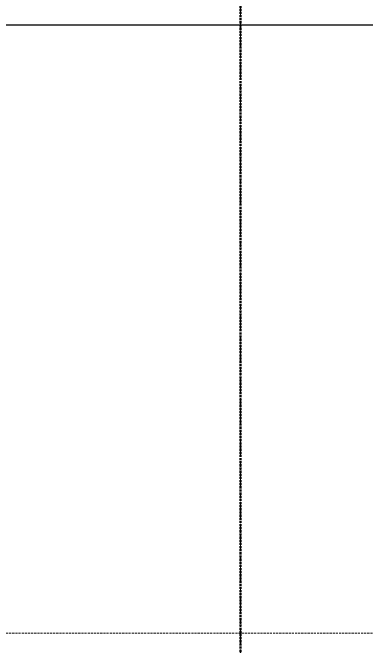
# Model space of a CAD drawing. Header units: millimetres. Extents: x 652554 to 1678317, y -308114 to 170803.
# Drawn here: x 678756 to 679094, y 108538 to 109143 of the extents above; entities that cross this region are included whole.
import ezdxf

# ---------------------------------------------------------------- set-up
doc = ezdxf.new("R2010")
doc.units = ezdxf.units.MM
doc.linetypes.add('DPA_Grid _ Level 100', pattern=[10, 5.5, -1.6, 1.3, -1.6])
doc.linetypes.add('DPA_Hidden 50', pattern=[3, 2, -1])
for name, color, linetype, lineweight in [('A-DETL', 1, 'Continuous', 70), ('A-DETL-GENF', 2, 'Continuous', 35), ('S-GRID', 251, 'Continuous', 9)]:
    doc.layers.add(name, color=color, linetype=linetype, lineweight=lineweight)

# ---------------------------------------------------------------- blocks, each defined once
blk = doc.blocks.new('DPA_AN_Callout - DPA_AN_Callout-15552900-2250-01 ENTRANCE 2 ELEVATION 3')
at = {"layer": 'A-DETL-GENF', "linetype": 'DPA_Hidden 50', "lineweight": 50}
blk.add_line((632917.37, 105769.28), (632917.37, 113808.8), dxfattribs=at)
blk = doc.blocks.new('DPA_AN_Callout - DPA_AN_Callout-15552211-2250-01 ENTRANCE 2 ELEVATION 3')
at = {"layer": 'A-DETL-GENF', "lineweight": 25}
blk.add_line((638125.98, 109130.49), (631368.32, 109130.49), dxfattribs=at)

msp = doc.modelspace()

# ---------------------------------------------------------------- linework, layer by layer
at = {"layer": 'A-DETL', "color": 9, "linetype": 'DPA_Hidden 50', "lineweight": 9}
msp.add_line((678746.9322, 108550), (686571.9322, 108550), dxfattribs=at)
at = {"layer": 'S-GRID', "linetype": 'DPA_Grid _ Level 100'}
msp.add_line((678973.7798, 98418.8585), (678973.7798, 116085.8576), dxfattribs=at)

# ---------------------------------------------------------------- block references
at = {"layer": 'A-DETL-GENF'}
for name in ['DPA_AN_Callout - DPA_AN_Callout-15552900-2250-01 ENTRANCE 2 ELEVATION 3', 'DPA_AN_Callout - DPA_AN_Callout-15552211-2250-01 ENTRANCE 2 ELEVATION 3']:
    msp.add_blockref(name, (46056.406, 0), dxfattribs=at)

doc.saveas('drawing.dxf')
